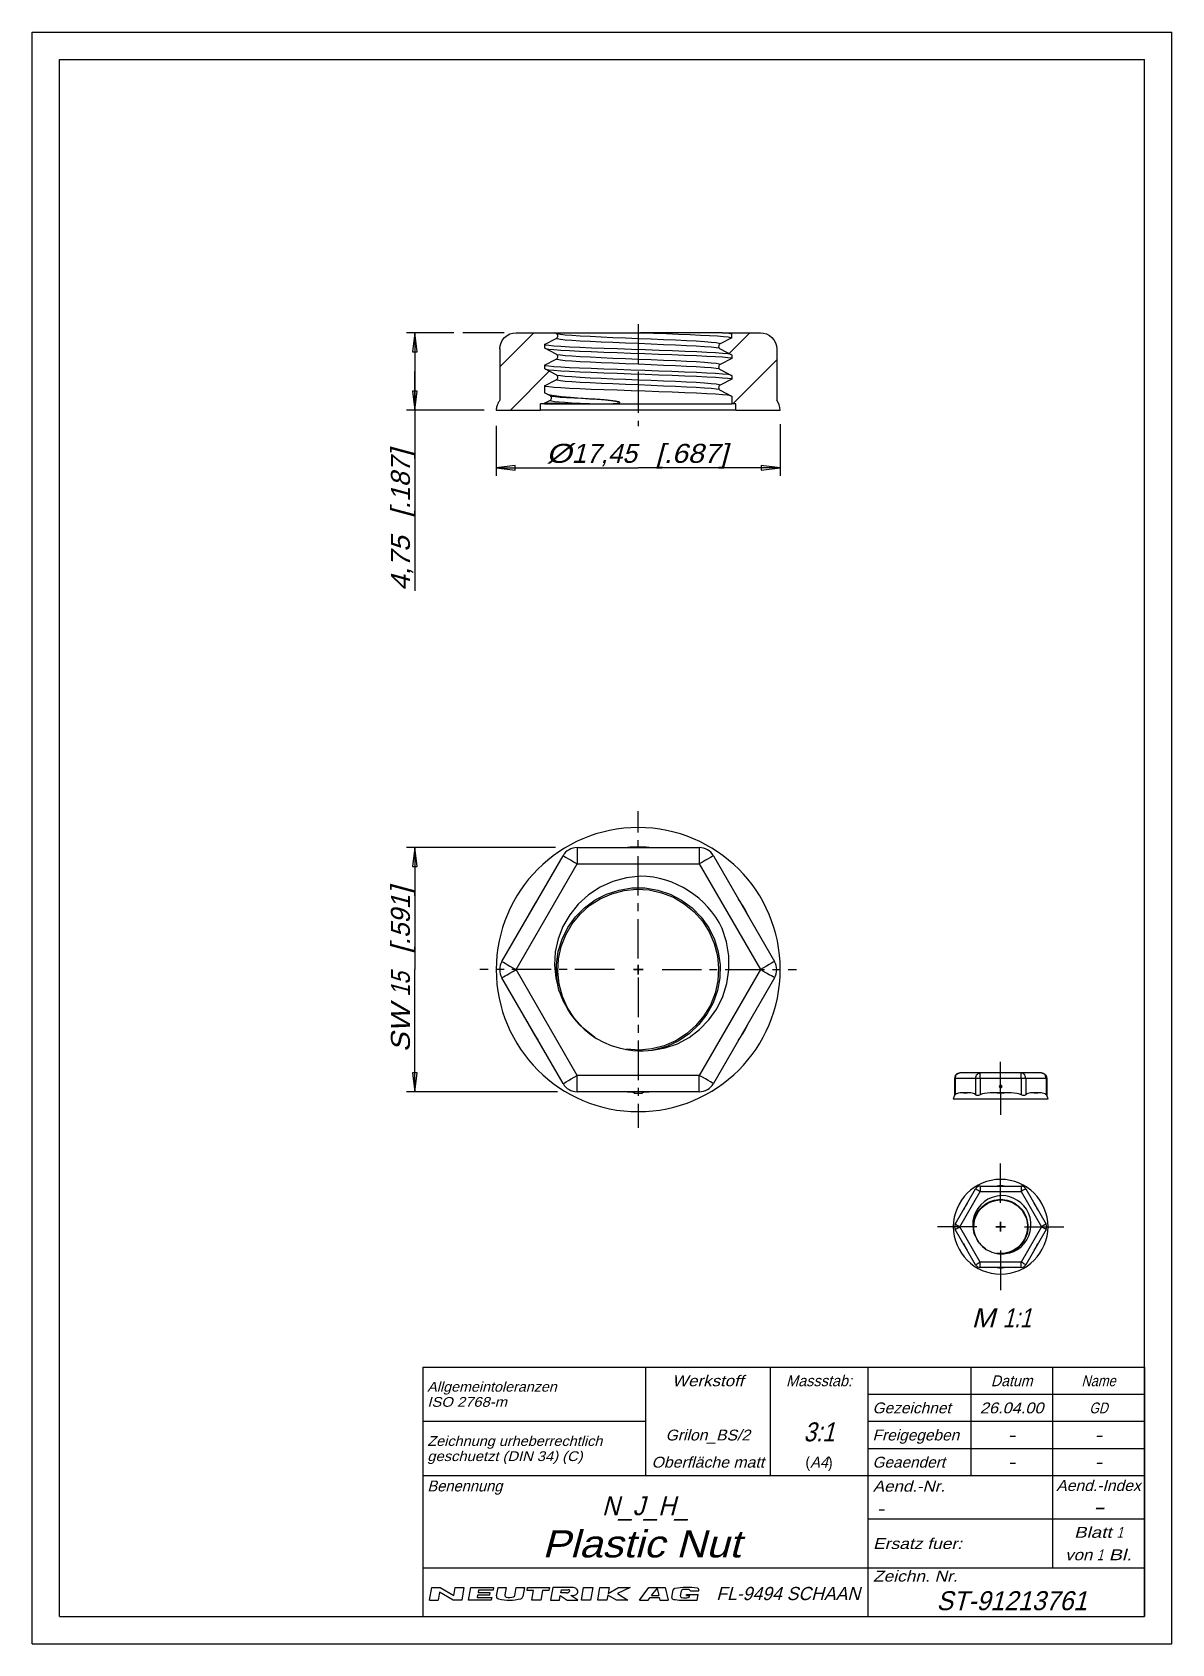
# Model space of a CAD drawing. Extents: x 0 to 210, y 0 to 297.
import ezdxf
from ezdxf.enums import TextEntityAlignment as Align

# ---------------------------------------------------------------- set-up
doc = ezdxf.new("R2010")
doc.units = 0
doc.header["$LTSCALE"] = 19.36
doc.linetypes.add('CENTER', pattern=[0.6, 0.375, -0.075, 0.075, -0.075])
doc.layers.get('0').update_dxf_attribs({"linetype": 'CONTINUOUS'})
doc.layers.add('DEFAULT_1', color=7, linetype='CENTER')
doc.styles.get("Standard").update_dxf_attribs({"font": 'txt', "width": 0.8})
doc.dimstyles.get("Standard").update_dxf_attribs({"dimtxt": 0.18, "dimasz": 0.18, "dimexe": 0.18, "dimexo": 0.0625, "dimgap": 0.09, "dimtad": 0, "dimtih": 1, "dimtoh": 1, "dimdec": 4, "dimzin": 0, "dimtxsty": 'STANDARD', "dimcen": 0.09, "dimazin": 3, "dimtfac": 1, "dimtdec": 4, "dimtofl": 0, "dimtmove": 0, "dimatfit": 3, "dimtolj": 1, "dimtzin": 0})

# ---------------------------------------------------------------- blocks, each defined once
blk = doc.blocks.new('NEUTRIK_LOGO_BL0')
at = {"color": 2, "linetype": 'CONTINUOUS'}
for p, q in [((73.2, 8.03), (73.61, 10.38)), ((73.61, 10.38), (75.2, 10.38)), ((75.05, 9.54), (74.79, 8.03)), ((77.55, 8.03), (75.05, 9.54)), ((75.2, 10.38), (77.7, 8.87)), ((77.7, 8.87), (77.97, 10.38)), ((77.97, 10.38), (79.56, 10.38)), ((79.56, 10.38), (79.15, 8.03)), ((80.4, 8.03), (80.82, 10.38)), ((80.82, 10.38), (85.01, 10.38)), ((82.08, 8.96), (82, 8.54)), ((84.26, 8.96), (82.08, 8.96)), ((82.24, 9.88), (82.17, 9.46)), ((82.17, 9.46), (84.34, 9.46)), ((84.92, 9.88), (82.24, 9.88)), ((84.34, 9.46), (84.26, 8.96)), ((85.01, 10.38), (84.92, 9.88)), ((85.58, 8.85), (85.85, 10.38)), ((85.85, 10.38), (87.36, 10.38)), ((87.36, 10.38), (87.11, 8.99)), ((88.94, 8.91), (89.2, 10.38)), ((89.2, 10.38), (90.71, 10.38)), ((90.71, 10.38), (90.41, 8.7)), ((91.19, 9.79), (91.3, 10.38)), ((92.37, 9.79), (91.19, 9.79)), ((91.3, 10.38), (95.32, 10.38)), ((92.06, 8.03), (92.37, 9.79)), ((94.04, 9.79), (93.73, 8.03)), ((95.22, 9.79), (94.04, 9.79)), ((95.32, 10.38), (95.22, 9.79)), ((95.91, 10.38), (95.49, 8.03)), ((99.01, 10.38), (95.91, 10.38)), ((97.41, 9.37), (97.51, 9.96)), ((98.47, 9.37), (97.41, 9.37)), ((97.51, 9.96), (98.77, 9.96)), ((101.2, 8.03), (101.61, 10.38)), ((101.61, 10.38), (103.29, 10.38)), ((103.29, 10.38), (102.87, 8.03)), ((104.21, 8.03), (104.63, 10.38)), ((104.63, 10.38), (106.3, 10.38)), ((106.05, 8.96), (105.89, 8.03)), ((107.65, 8.03), (106.05, 8.96)), ((106.3, 10.38), (106.11, 9.29)), ((106.11, 9.29), (108.05, 10.38)), ((110.16, 10.38), (107.86, 9.29)), ((107.86, 9.29), (109.75, 8.03)), ((108.05, 10.38), (110.16, 10.38)), ((111.89, 8.03), (113.65, 10.38)), ((113.65, 10.38), (116.61, 10.38)), ((114.15, 8.87), (115.14, 10.18)), ((115.14, 10.18), (115.47, 8.87)), ((116.61, 10.38), (117.2, 8.03)), ((117.89, 8.53), (118.14, 9.94)), ((119.46, 8.85), (119.62, 9.74)), ((120.56, 8.88), (120.59, 9.1)), ((120.59, 9.1), (122.72, 9.1)), ((121.29, 9.74), (122.83, 9.74)), ((122.53, 8.03), (122.72, 9.1)), ((122.83, 9.74), (122.85, 9.89)), ((73.2, 8.03), (74.79, 8.03)), ((79.15, 8.03), (77.55, 8.03)), ((84.6, 8.03), (80.4, 8.03)), ((82, 8.54), (84.69, 8.54)), ((84.69, 8.54), (84.6, 8.03)), ((93.73, 8.03), (92.06, 8.03)), ((95.49, 8.03), (97.17, 8.03)), ((97.17, 8.03), (97.32, 8.87)), ((97.32, 8.87), (98.6, 8.03)), ((98.6, 8.03), (100.53, 8.03)), ((100.53, 8.03), (99.25, 8.87)), ((102.87, 8.03), (101.2, 8.03)), ((105.89, 8.03), (104.21, 8.03)), ((109.75, 8.03), (107.65, 8.03)), ((111.89, 8.03), (113.53, 8.03)), ((113.53, 8.03), (113.88, 8.5)), ((113.88, 8.5), (115.56, 8.5)), ((114.15, 8.87), (115.47, 8.87)), ((115.56, 8.5), (115.68, 8.03)), ((115.68, 8.03), (117.2, 8.03)), ((120.56, 8.88), (121.16, 8.88)), ((121.01, 8.03), (121.02, 8.06)), ((121.01, 8.03), (122.53, 8.03)), ((121.14, 8.77), (121.16, 8.88))]:
    blk.add_line(p, q, dxfattribs=at)
for centre, radius, start, end in [((87.44, 8.93), 0.335, 170, 257.3877), ((98.47, 10.15), 0.778, 270.1988, 285.1919), ((98.47, 10.15), 0.777, 285, 298.8638), ((98.72, 9.44), 0.523, 74.2118, 85.3455), ((98.59, 9.93), 0.523, 298.8638, 315.7883), ((98.77, 9.61), 0.342, 49.806, 74.2116), ((98.72, 9.8), 0.342, 315.7884, 340.194), ((98.88, 9.75), 0.171, 340.194, 49.8059), ((99.18, -1.8), 12.18, 88.0677, 90.7734), ((99.55, 10.19), 1.32, 270.814, 287.332), ((99.55, 9.06), 1.32, 72.668, 88.2637), ((99.63, 9.34), 1.03, 53.0047, 72.668), ((99.63, 9.91), 1.03, 287.332, 306.9953), ((99.77, 9.51), 0.804, 28.8009, 53.0047), ((99.77, 9.74), 0.804, 306.9953, 331.1991), ((99.97, 9.63), 0.572, 331.1991, 28.8008), ((118.44, 9.89), 0.303, 99.8028, 169.9998), ((120.66, -2.98), 13.36, 81.6599, 99.8028), ((119.92, 9.68), 0.303, 99.7819, 170), ((120.46, 6.56), 3.47, 80.2083, 99.7818), ((121, 9.68), 0.303, 11.4934, 80.2083), ((122.56, 9.94), 0.303, 350, 81.6599), ((86.07, 8.76), 0.503, 170, 256.2209), ((87.95, 16.42), 8.38, 256.2209, 284.4613), ((87.95, 11.22), 2.68, 257.3877, 286.2627), ((88.61, 8.97), 0.335, 286.2628, 350), ((89.92, 8.79), 0.503, 284.4613, 350), ((97.85, 126.73), 117.86, 270.6818, 270.836), ((118.19, 8.48), 0.303, 170, 261.4614), ((120.13, 21.39), 13.36, 261.4615, 273.8118), ((119.76, 8.8), 0.303, 170.0001, 261.5305), ((120.23, 11.94), 3.47, 261.5305, 281.1931), ((120.84, 8.83), 0.303, 281.1931, 350)]:
    blk.add_arc(centre, radius, start, end, dxfattribs=at)
blk = doc.blocks.new('*D0')
at = {"color": 2, "linetype": 'CONTINUOUS'}
for p, q in [((77.72, 241.62), (69, 241.62)), ((70.5, 241.62), (70.5, 234.5)), ((86.98, 241.62), (79.37, 241.62)), ((70.5, 227.37), (70.5, 234.5)), ((70.5, 234.5), (70.5, 194.08)), ((83.3, 227.37), (69, 227.37))]:
    blk.add_line(p, q, dxfattribs=at)
for points in [[(70.94, 238.12), (70.5, 241.62), (70.06, 238.12), (70.94, 238.12)], [(70.06, 230.87), (70.5, 227.37), (70.94, 230.87), (70.06, 230.87)]]:
    blk.add_lwpolyline(points, dxfattribs=at)
at = {"color": 2, "linetype": 'CONTINUOUS', "oblique": 15}
for s, p, p2 in [(']', (69.6, 218.58), (69.6, 220.08)), ('.187', (69.6, 209.08), (69.6, 218.58)), ('[', (69.6, 207.58), (69.6, 209.08)), ('4,75', (69.6, 194.08), (69.6, 204.08))]:
    blk.add_text(s, height=3.5, rotation=90, dxfattribs=at).set_placement(p, p2, align=Align.FIT)
blk = doc.blocks.new('*D1')
at = {"color": 2, "linetype": 'CONTINUOUS'}
for p, q in [((96.43, 146.74), (69, 146.74)), ((70.5, 146.74), (70.5, 124.24)), ((70.5, 101.74), (70.5, 124.24)), ((96.77, 101.74), (69, 101.74))]:
    blk.add_line(p, q, dxfattribs=at)
for points in [[(70.94, 143.24), (70.5, 146.74), (70.06, 143.24), (70.94, 143.24)], [(70.06, 105.24), (70.5, 101.74), (70.94, 105.24), (70.06, 105.24)]]:
    blk.add_lwpolyline(points, dxfattribs=at)
at = {"color": 2, "linetype": 'CONTINUOUS', "oblique": 15}
for s, p, p2 in [(']', (69.6, 137.99), (69.6, 139.49)), ('.591', (69.6, 128.74), (69.6, 137.99)), ('[', (69.6, 127.24), (69.6, 128.74)), ('15', (69.6, 119.24), (69.6, 123.74)), ('SW ', (69.6, 108.99), (69.6, 119.24))]:
    blk.add_text(s, height=3.5, rotation=90, dxfattribs=at).set_placement(p, p2, align=Align.FIT)
blk = doc.blocks.new('*D2')
at = {"color": 2, "linetype": 'CONTINUOUS'}
for p, q in [((85.5, 224.49), (85.5, 215.24)), ((137.85, 224.78), (137.85, 215.24)), ((85.5, 216.74), (111.68, 216.74)), ((137.85, 216.74), (111.68, 216.74))]:
    blk.add_line(p, q, dxfattribs=at)
for points in [[(89, 217.18), (85.5, 216.74), (89, 216.3), (89, 217.18)], [(134.35, 216.3), (137.85, 216.74), (134.35, 217.18), (134.35, 216.3)]]:
    blk.add_lwpolyline(points, dxfattribs=at)
at = {"color": 2, "linetype": 'CONTINUOUS', "oblique": 15}
for s, p, p2 in [('%%c', (94.73, 217.64), (99.4, 217.64)), ('17,45', (99.4, 217.64), (111.4, 217.64)), ('[', (114.9, 217.64), (116.4, 217.64)), ('.687', (116.4, 217.64), (126.65, 217.64)), (']', (126.65, 217.64), (128.15, 217.64))]:
    blk.add_text(s, height=3.5, dxfattribs=at).set_placement(p, p2, align=Align.FIT)

msp = doc.modelspace()

# ---------------------------------------------------------------- linework, layer by layer
at = {"color": 7, "linetype": 'CONTINUOUS'}
for p, q in [((0, 0), (0, 297)), ((0, 297), (210, 297)), ((210, 0), (210, 297)), ((5, 292), (205, 292)), ((5, 5), (5, 292)), ((205, 5), (205, 292)), ((89.16057, 241.6217), (96.28473, 241.6217)), ((96.28473, 241.6217), (100.4189, 241.6217)), ((96.58272, 241.46658), (96.28473, 241.6217)), ((100.4189, 241.6217), (112.08841, 241.6217)), ((122.93556, 241.6217), (112.08841, 241.6217)), ((127.15909, 241.6217), (122.93556, 241.6217)), ((128.92723, 240.68365), (126.77173, 239.56157)), ((127.15909, 241.6217), (128.37525, 241.6217)), ((128.47937, 241.48322), (128.37947, 241.4957)), ((128.39521, 241.6217), (134.19389, 241.6217)), ((128.39521, 241.6217), (128.92723, 241.34475)), ((128.78064, 241.42105), (128.47937, 241.48322)), ((128.92723, 240.68365), (128.92723, 241.34475)), ((86.16057, 238.6217), (86.16057, 229.16458)), ((94.42723, 239.43975), (96.58272, 240.56182)), ((94.42723, 239.43975), (94.42723, 238.77865)), ((94.47481, 238.75388), (94.42723, 238.77865)), ((96.58272, 237.65657), (94.47481, 238.75388)), ((126.77173, 238.65682), (128.87964, 237.55952)), ((137.19389, 238.6217), (137.19389, 229.16458)), ((94.42723, 235.62974), (96.58272, 236.75182)), ((94.42723, 235.62974), (94.42723, 234.96865)), ((94.47481, 234.94388), (94.42723, 234.96865)), ((96.58272, 233.84657), (94.47481, 234.94388)), ((128.92723, 236.87365), (126.77173, 235.75157)), ((126.77173, 234.84682), (128.87964, 233.74951)), ((128.87964, 237.55952), (128.92723, 237.53475)), ((128.92723, 237.53475), (128.92723, 236.87365)), ((94.42723, 231.81974), (96.58272, 232.94182)), ((94.42723, 231.81974), (94.42723, 230.54373)), ((128.92723, 233.06365), (126.77173, 231.94157)), ((128.87964, 233.74951), (128.92723, 233.72474)), ((128.92723, 233.72474), (128.92723, 233.06365)), ((95.40147, 230.03657), (94.42723, 230.54373)), ((94.42723, 228.62466), (95.40147, 229.13182)), ((94.87414, 230.31108), (95.23059, 230.21287)), ((95.23059, 230.21287), (95.42554, 230.18019)), ((95.40147, 229.13182), (95.44325, 229.15664)), ((95.44325, 229.15664), (95.49332, 229.19427)), ((126.77173, 231.03682), (128.87964, 229.93951)), ((128.87964, 229.93951), (128.92723, 229.91474)), ((128.92723, 229.91474), (128.92723, 228.5117)), ((85.50223, 227.3717), (93.67723, 227.3717)), ((93.67723, 227.3717), (93.67723, 228.5117)), ((94.42723, 228.5117), (93.67723, 228.5117)), ((129.67723, 227.3717), (93.67723, 227.3717)), ((94.42723, 228.5117), (94.42723, 228.62466)), ((94.42723, 228.5117), (100.29365, 228.5117)), ((100.29365, 228.5117), (102.71134, 228.5117)), ((102.71134, 228.5117), (106.264, 228.5117)), ((106.264, 228.5117), (128.92723, 228.5117)), ((129.67723, 228.5117), (128.92723, 228.5117)), ((129.67723, 227.3717), (129.67723, 228.5117)), ((129.67723, 227.3717), (137.85223, 227.3717)), ((100.4189, 146.74282), (122.93556, 146.74282)), ((100.4189, 146.74282), (122.93556, 146.74282)), ((86.56249, 125.74282), (97.82082, 145.24282)), ((86.56249, 125.74282), (97.82082, 145.24282)), ((125.53363, 145.24282), (136.79196, 125.74282)), ((125.53363, 145.24282), (136.79196, 125.74282)), ((97.82082, 103.24282), (86.56249, 122.74282)), ((97.82082, 103.24282), (86.56249, 122.74282)), ((136.79196, 122.74282), (125.53363, 103.24282)), ((136.79196, 122.74282), (125.53363, 103.24282)), ((169.96098, 104.20075), (169.96098, 101.04837)), ((174.71376, 105.20075), (170.96098, 105.20075)), ((182.21931, 105.20075), (174.71376, 105.20075)), ((185.97209, 105.20075), (182.21931, 105.20075)), ((185.97209, 105.20075), (182.21931, 105.20075)), ((186.97209, 104.20075), (186.97209, 101.04837)), ((122.93556, 101.74282), (100.4189, 101.74282)), ((122.93556, 101.74282), (100.4189, 101.74282)), ((110.92723, 101.74282), (110.92723, 101.44282)), ((110.92723, 101.74282), (110.92723, 101.44282)), ((112.42723, 101.44282), (110.92723, 101.44282)), ((112.42723, 101.74282), (112.42723, 101.44282)), ((112.42723, 101.74282), (112.42723, 101.44282)), ((171.64026, 101.55075), (172.30243, 101.55075)), ((172.30243, 101.55075), (171.64026, 101.55075)), ((177.80437, 101.55075), (179.1287, 101.55075)), ((179.1287, 101.55075), (177.80437, 101.55075)), ((184.63064, 101.55075), (185.29281, 101.55075)), ((185.29281, 101.55075), (184.63064, 101.55075)), ((169.74154, 100.45075), (172.46654, 100.45075)), ((172.46654, 100.45075), (172.51126, 100.45075)), ((172.51126, 100.45075), (184.42181, 100.45075)), ((184.42181, 100.45075), (184.46654, 100.45075)), ((184.46654, 100.45075), (187.19154, 100.45075)), ((170.09496, 77.35254), (173.84773, 83.85254)), ((170.09496, 77.35254), (173.84773, 83.85254)), ((174.71376, 84.35254), (182.21931, 84.35254)), ((174.71376, 84.35254), (182.21931, 84.35254)), ((183.08534, 83.85254), (186.83811, 77.35254)), ((183.08534, 83.85254), (186.83811, 77.35254)), ((173.84773, 69.85254), (170.09496, 76.35254)), ((173.84773, 69.85254), (170.09496, 76.35254)), ((186.83811, 76.35254), (183.08534, 69.85254)), ((186.83811, 76.35254), (183.08534, 69.85254)), ((182.21931, 69.35254), (174.71376, 69.35254)), ((182.21931, 69.35254), (174.71376, 69.35254)), ((178.21654, 69.35254), (178.21654, 69.25254)), ((178.21654, 69.35254), (178.21654, 69.25254)), ((178.71654, 69.25254), (178.21654, 69.25254)), ((178.71654, 69.35254), (178.71654, 69.25254)), ((178.71654, 69.35254), (178.71654, 69.25254)), ((72, 51), (205, 51)), ((72, 51), (72, 5)), ((113, 51), (113, 31)), ((136, 51), (136, 31)), ((154, 51), (154, 5)), ((173, 51), (173, 31)), ((188, 51), (188, 14)), ((205, 51), (205, 5)), ((154, 46), (205, 46)), ((72, 41), (113, 41)), ((154, 41), (205, 41)), ((154, 36), (205, 36)), ((72, 31), (205, 31)), ((154, 23), (205, 23)), ((72, 14), (205, 14)), ((5, 5), (205, 5)), ((72, 5), (205, 5)), ((0, 0), (210, 0))]:
    msp.add_line(p, q, dxfattribs=at)
at = {"color": 2, "linetype": 'CONTINUOUS'}
for p, q in [((92.43003, 241.6217), (86.16057, 235.35223)), ((132.25428, 241.6217), (128.42748, 237.7949)), ((137.19389, 236.60524), (129.10035, 228.5117)), ((95.286, 234.5216), (88.13609, 227.3717)), ((111.67723, 123.36282), (111.67723, 125.12282)), ((111.67723, 125.12282), (111.67723, 123.36282)), ((110.79723, 124.24282), (112.55723, 124.24282)), ((112.55723, 124.24282), (110.79723, 124.24282)), ((178.46654, 75.97254), (178.46654, 77.73254)), ((178.46654, 77.73254), (178.46654, 75.97254)), ((177.58654, 76.85254), (179.34654, 76.85254)), ((179.34654, 76.85254), (177.58654, 76.85254))]:
    msp.add_line(p, q, dxfattribs=at)
at = {"color": 9, "linetype": 'CONTINUOUS'}
for p, q in [((89.16057, 124.24282), (100.4189, 143.74282)), ((100.4189, 143.74282), (122.93556, 143.74282)), ((122.93556, 143.74282), (134.19389, 124.24282)), ((100.4189, 104.74282), (89.16057, 124.24282)), ((134.19389, 124.24282), (122.93556, 104.74282)), ((122.93556, 104.74282), (100.4189, 104.74282)), ((169.96098, 104.20075), (169.96098, 104.20075)), ((170.09496, 104.20075), (170.09496, 101.19039)), ((173.84773, 104.20075), (170.09496, 104.20075)), ((173.84773, 104.20075), (173.84773, 101.19039)), ((174.71376, 104.20075), (174.71376, 101.19039)), ((182.21931, 104.20075), (174.71376, 104.20075)), ((182.21931, 104.20075), (182.21931, 101.19039)), ((183.08534, 104.20075), (183.08534, 101.19039)), ((186.83811, 104.20075), (183.08534, 104.20075)), ((186.83811, 104.20075), (186.83811, 101.19039)), ((170.96098, 76.85254), (174.71376, 83.35254)), ((174.71376, 83.35254), (182.21931, 83.35254)), ((182.21931, 83.35254), (185.97209, 76.85254)), ((174.71376, 70.35254), (170.96098, 76.85254)), ((185.97209, 76.85254), (182.21931, 70.35254)), ((182.21931, 70.35254), (174.71376, 70.35254))]:
    msp.add_line(p, q, dxfattribs=at)
at = {"color": 7, "linetype": 'CONTINUOUS'}
for points in [[(86.16057, 238.6217), (86.21782, 239.20503), (86.38866, 239.7691), (86.66639, 240.28876), (87.0402, 240.74397), (87.49591, 241.11747), (88.01612, 241.39483), (88.57965, 241.56492), (89.16057, 241.6217)], [(96.75055, 241.32296), (96.67482, 241.40391), (96.58272, 241.46658)], [(96.58272, 240.56182), (96.67457, 240.62427), (96.75015, 240.7049), (96.80749, 240.7994), (96.84421, 240.90387), (96.8572, 241.0187)], [(96.8572, 241.0187), (96.84442, 241.12364), (96.80788, 241.22819), (96.75055, 241.32296)], [(112.08841, 241.6217), (114.50149, 241.53642), (116.85883, 241.45115), (119.11389, 241.36588), (121.22216, 241.2806), (123.14198, 241.19532), (124.83543, 241.11004), (126.26907, 241.02477), (127.41459, 240.93949), (128.24937, 240.85421), (128.75692, 240.76893), (128.92723, 240.68365)], [(128.37947, 241.4957), (127.925, 241.55246), (127.15909, 241.6217)], [(134.19389, 241.6217), (134.77481, 241.56492), (135.33833, 241.39483), (135.85855, 241.11747), (136.31425, 240.74397), (136.68806, 240.28876), (136.9658, 239.7691), (137.13663, 239.20503), (137.19389, 238.6217)], [(128.7833, 237.60967), (128.73512, 237.62533), (128.16267, 237.71596), (127.2239, 237.80649), (125.93699, 237.89716), (124.33784, 237.98752), (122.45648, 238.07795), (120.31908, 238.16906), (117.98791, 238.26014), (115.53133, 238.35061), (112.98176, 238.44134), (110.4114, 238.53178), (107.86097, 238.62252), (105.40483, 238.71291), (103.08395, 238.80346), (100.93255, 238.89499), (99.0237, 238.98661), (97.41754, 239.07733), (96.13055, 239.16801), (95.19178, 239.25853), (94.61933, 239.34916), (94.42723, 239.43975)], [(94.57158, 238.70351), (94.61798, 238.68839), (95.18644, 238.59808), (96.11871, 238.50787), (97.39702, 238.41752), (98.98419, 238.32756), (100.86835, 238.23678), (103.01055, 238.14534), (105.3398, 238.05427), (107.78707, 237.96409), (110.32674, 237.87367), (112.88801, 237.78355), (115.4307, 237.69314), (117.88312, 237.60299), (120.22461, 237.5118), (122.39092, 237.4198), (124.3067, 237.32803), (125.91416, 237.23749), (127.20906, 237.14659), (128.16127, 237.05503), (128.73694, 236.9638), (128.92723, 236.87365)], [(96.75055, 237.51296), (96.67482, 237.59391), (96.58272, 237.65657)], [(126.77173, 239.56157), (126.67988, 239.49913), (126.60429, 239.41848), (126.54693, 239.32395), (126.51023, 239.2195), (126.49723, 239.1092)], [(126.49723, 239.1092), (126.51004, 238.99974), (126.54659, 238.89517), (126.60391, 238.80042)], [(126.60391, 238.80042), (126.67964, 238.71948), (126.77173, 238.65682)], [(128.78273, 233.79996), (128.73694, 233.81489), (128.16127, 233.90612), (127.20906, 233.99769), (125.91416, 234.08858), (124.3067, 234.17912), (122.39092, 234.27089), (120.22461, 234.36289), (117.88312, 234.45409), (115.4307, 234.54424), (112.88801, 234.63465), (110.32674, 234.72476), (107.78707, 234.81518), (105.3398, 234.90536), (103.01055, 234.99644), (100.86835, 235.08788), (98.98419, 235.17865), (97.39702, 235.26861), (96.11871, 235.35897), (95.18644, 235.44917), (94.61798, 235.53948), (94.42723, 235.62974)], [(94.57112, 234.89374), (94.61942, 234.87805), (95.19202, 234.78741), (96.13151, 234.69683), (97.41936, 234.60612), (99.02194, 234.5156), (100.91077, 234.42487), (103.0342, 234.33438), (105.35674, 234.24363), (107.81123, 234.15321), (110.3519, 234.06278), (112.93422, 233.97192), (115.49552, 233.88081), (117.95535, 233.79027), (120.28078, 233.69952), (122.40813, 233.60903), (124.30149, 233.5183), (125.90938, 233.42778), (127.19873, 233.33743), (128.15133, 233.24621), (128.73353, 233.15461), (128.92723, 233.06365)], [(96.58272, 236.75182), (96.67457, 236.81427), (96.75015, 236.8949), (96.80749, 236.98939), (96.84421, 237.09387), (96.85723, 237.2042)], [(96.85723, 237.2042), (96.84442, 237.31364), (96.80788, 237.41819), (96.75055, 237.51296)], [(126.77173, 235.75157), (126.67988, 235.68912), (126.60429, 235.60848), (126.54693, 235.51395), (126.51023, 235.4095), (126.49723, 235.2992)], [(126.49723, 235.2992), (126.51004, 235.18974), (126.54659, 235.08516), (126.60391, 234.99042)], [(126.60391, 234.99042), (126.67964, 234.90948), (126.77173, 234.84682)], [(128.78379, 229.98941), (128.73353, 230.0057), (128.15133, 230.0973), (127.19873, 230.18852), (125.90938, 230.27887), (124.30149, 230.36939), (122.40813, 230.46012), (120.28078, 230.55061), (117.95535, 230.64136), (115.49552, 230.7319), (112.93422, 230.82302), (110.3519, 230.91388), (107.81123, 231.00431), (105.35674, 231.09472), (103.0342, 231.18547), (100.91077, 231.27596), (99.02194, 231.36669), (97.41936, 231.45721), (96.13151, 231.54792), (95.19202, 231.6385), (94.61942, 231.72914), (94.42723, 231.81974)], [(96.75055, 233.70296), (96.67482, 233.78391), (96.58272, 233.84657)], [(96.58272, 232.94182), (96.67457, 233.00426), (96.75015, 233.0849), (96.80749, 233.17939), (96.84421, 233.28386), (96.85723, 233.3942)], [(96.85723, 233.3942), (96.84442, 233.50364), (96.80788, 233.60819), (96.75055, 233.70296)], [(126.77173, 231.94157), (126.67988, 231.87912), (126.60429, 231.79848), (126.54693, 231.70395), (126.51023, 231.5995), (126.49725, 231.48461)], [(95.49332, 229.19427), (95.5689, 229.2749), (95.62624, 229.36939), (95.66296, 229.47387), (95.67598, 229.58378), (95.66317, 229.69364), (95.62663, 229.79819), (95.5693, 229.89296), (95.49357, 229.97391), (95.40147, 230.03657)], [(95.42554, 230.18019), (96.21997, 230.04704), (97.55419, 229.88327), (99.21904, 229.71893), (101.19322, 229.55289), (103.41175, 229.38708)], [(106.264, 228.5117), (106.42863, 228.51777), (106.58183, 228.52408), (106.72413, 228.53058), (106.85608, 228.53722), (106.97824, 228.54395), (107.09122, 228.55074), (107.19559, 228.55756), (107.29192, 228.56438), (107.38069, 228.57117), (107.46244, 228.57791), (107.53771, 228.5846), (107.60704, 228.59122), (107.671, 228.59777), (107.73015, 228.60428), (107.78504, 228.61076), (107.83626, 228.61725), (107.88436, 228.62381), (107.9299, 228.63049), (107.97327, 228.63738), (108.01437, 228.64448), (108.05315, 228.6518), (108.08959, 228.65937), (108.12374, 228.66725), (108.15563, 228.67553), (108.18533, 228.68434), (108.21281, 228.69389), (108.23802, 228.70458), (108.26048, 228.71713), (108.27811, 228.73249), (108.28576, 228.752), (108.27836, 228.77113), (108.2626, 228.78648), (108.24394, 228.79888), (108.22305, 228.80995), (108.20002, 228.82031), (108.17462, 228.83036), (108.14658, 228.84031), (108.1157, 228.85028), (108.082, 228.86029), (108.0457, 228.87029), (108.00694, 228.88027), (107.96488, 228.89044), (107.91903, 228.9009), (107.86897, 228.9117), (107.81429, 228.92289), (107.75457, 228.9345), (107.68981, 228.9465), (107.62062, 228.95872), (107.54772, 228.97104), (107.47179, 228.98335), (107.3927, 228.99568), (107.30954, 229.00816), (107.2213, 229.02094), (107.12699, 229.03412), (107.02564, 229.0478), (106.91628, 229.06206), (106.79794, 229.07696), (106.66969, 229.09257), (106.53062, 229.10892), (106.37982, 229.12605), (106.21642, 229.14397), (106.03964, 229.16269), (105.84879, 229.18219), (105.64325, 229.20246), (105.42247, 229.22346), (105.18595, 229.24515), (104.93319, 229.2675), (104.66361, 229.29046), (104.37683, 229.31398), (104.07263, 229.33798), (103.75092, 229.36238), (103.41175, 229.38708)], [(126.49725, 231.48461), (126.51004, 231.37974), (126.54659, 231.27516), (126.60391, 231.18042)], [(126.60391, 231.18042), (126.67964, 231.09948), (126.77173, 231.03682)], [(100.29365, 228.5117), (98.57766, 228.53052), (97.12404, 228.54935), (95.96209, 228.56818), (95.11516, 228.58701), (94.6001, 228.60583), (94.42723, 228.62466)], [(112.08841, 141.48792), (109.49159, 141.17504), (106.98525, 140.47263), (104.65596, 139.41422), (102.5266, 138.02015), (100.63465, 136.31269), (99.04719, 134.3541), (97.80357, 132.21263), (96.90959, 129.91557), (96.3842, 127.50656), (96.2443, 125.07988), (96.47993, 122.70433), (97.07394, 120.42337)], [(103.69294, 111.75749), (103.28616, 112.02716), (101.47442, 113.49409), (99.91513, 115.22697), (98.64686, 117.18293), (97.701, 119.31357), (97.10095, 121.56617), (96.86155, 123.885), (96.98873, 126.21268), (97.47934, 128.49163), (98.32124, 130.66544), (99.49361, 132.68034), (100.96743, 134.48648), (102.70623, 136.03916), (104.66701, 137.29997), (106.80123, 138.23772), (109.0561, 138.82919), (111.37583, 139.05976), (113.70301, 138.92371), (115.98006, 138.42443), (118.15066, 137.57425), (120.16108, 136.39422)], [(120.16108, 136.39422), (121.96159, 134.91354), (123.50764, 133.16883), (124.76098, 131.20327), (125.69059, 129.06549), (126.27347, 126.80838), (126.4952, 124.4878), (126.3503, 122.16115), (125.84235, 119.88601), (124.98391, 117.71867), (123.79624, 115.71276), (122.3087, 113.9179), (120.55812, 112.3785), (118.5878, 111.13266), (116.4465, 110.2112), (114.18719, 109.63692), (111.86578, 109.42402), (109.5397, 109.57778)], [(114.33611, 109.38434), (116.66733, 109.80498), (118.92283, 110.58973), (121.05011, 111.72629), (122.99081, 113.18976), (124.70407, 114.95864), (126.1484, 117.0099), (127.26455, 119.27834), (128.016, 121.68803), (128.39283, 124.20915), (128.37716, 126.80464), (127.96021, 129.37927), (127.15909, 131.85035)], [(97.07394, 120.42337), (97.29244, 119.81548), (97.5539, 119.15432), (97.86964, 118.44097), (98.25243, 117.67577), (98.71702, 116.85992), (99.27821, 115.99979), (99.95183, 115.10479), (100.75626, 114.18604), (101.69909, 113.27003), (102.77895, 112.38875), (103.69287, 111.75737)], [(103.69287, 111.75737), (103.98679, 111.57412), (105.30597, 110.85546), (106.71687, 110.25591), (108.15343, 109.80367), (109.48614, 109.51372), (110.67395, 109.35332), (111.72799, 109.28439), (112.67208, 109.27855), (113.53288, 109.31645), (114.33611, 109.38434)], [(170.96098, 105.20075), (170.78195, 105.18459), (170.57065, 105.12142), (170.3965, 105.02619), (170.24052, 104.89424), (170.10695, 104.72096), (170.00355, 104.48942), (169.96281, 104.26125), (169.96098, 104.20075)], [(185.97209, 105.20075), (186.15113, 105.18459), (186.36242, 105.12142), (186.53657, 105.02619), (186.69255, 104.89424), (186.82612, 104.72096), (186.92952, 104.48942), (186.97026, 104.26125), (186.97209, 104.20075)], [(170.09496, 101.19039), (170.03465, 101.13167), (169.99236, 101.08564), (169.96838, 101.05743), (169.96098, 101.04837)], [(171.64026, 101.55075), (171.30575, 101.54751), (170.99864, 101.53059), (170.72758, 101.49144), (170.49, 101.42499), (170.28099, 101.32717), (170.09496, 101.19039)], [(173.84773, 101.19039), (173.66132, 101.32739), (173.45203, 101.42523), (173.2144, 101.49159), (172.9436, 101.53063), (172.63686, 101.54751), (172.30243, 101.55075)], [(174.71376, 101.19039), (174.54557, 101.11965), (174.39874, 101.07311), (174.27032, 101.05091), (174.15482, 101.05135), (174.04623, 101.07411), (173.94274, 101.12047), (173.84773, 101.19039)], [(177.80437, 101.55075), (177.13602, 101.54752), (176.52241, 101.53065), (175.98044, 101.49159), (175.50491, 101.42518), (175.08631, 101.32731), (174.71376, 101.19039)], [(182.21931, 101.19039), (181.84643, 101.32741), (181.42756, 101.42529), (180.95193, 101.49166), (180.41005, 101.53068), (179.79671, 101.54752), (179.1287, 101.55075)], [(183.08534, 101.19039), (182.9725, 101.11053), (182.84965, 101.06359), (182.72041, 101.04837), (182.57847, 101.06318), (182.41355, 101.11012), (182.21931, 101.19039)], [(184.63064, 101.55075), (184.2968, 101.54753), (183.99031, 101.53071), (183.71939, 101.49173), (183.48145, 101.42538), (183.27185, 101.32745), (183.08534, 101.19039)], [(186.83811, 101.19039), (186.65164, 101.32743), (186.44207, 101.42536), (186.20406, 101.49173), (185.93297, 101.53072), (185.62639, 101.54754), (185.29281, 101.55075)], [(186.97209, 101.04837), (186.96477, 101.05733), (186.94092, 101.08541), (186.89865, 101.13144), (186.83811, 101.19039)], [(178.6036, 82.6009), (177.73799, 82.49661), (176.90254, 82.26247), (176.12612, 81.90967), (175.41633, 81.44498), (174.78568, 80.87583), (174.25652, 80.22296), (173.84198, 79.50914), (173.54399, 78.74345), (173.36886, 77.94045), (173.32223, 77.13156), (173.40077, 76.33971), (173.59877, 75.57939)], [(175.80511, 72.69076), (175.66951, 72.78065), (175.0656, 73.26963), (174.54584, 73.84725), (174.12308, 74.49924), (173.80779, 75.20945), (173.60778, 75.96032), (173.52798, 76.73326), (173.57037, 77.50916), (173.73391, 78.26881), (174.01454, 78.99341), (174.40533, 79.66504), (174.8966, 80.26709), (175.47621, 80.78465), (176.1298, 81.20492), (176.8412, 81.5175), (177.59283, 81.71466), (178.36607, 81.79152), (179.1418, 81.74617), (179.90081, 81.57974), (180.62435, 81.29635), (181.29449, 80.903)], [(181.29449, 80.903), (181.89466, 80.40944), (182.41001, 79.82787), (182.82779, 79.17269), (183.13766, 78.46009), (183.33195, 77.70772), (183.40586, 76.9342), (183.35756, 76.15865), (183.18824, 75.40027), (182.9021, 74.67782), (182.50621, 74.00918), (182.01036, 73.4109), (181.42683, 72.89776), (180.77006, 72.48248), (180.05629, 72.17533), (179.30319, 71.9839), (178.52939, 71.91294), (177.75403, 71.96419)], [(179.35283, 71.89971), (180.1299, 72.03992), (180.88174, 72.30151), (181.59083, 72.68036), (182.23773, 73.16818), (182.80882, 73.75781), (183.29026, 74.44156), (183.66231, 75.19771), (183.91279, 76.00094), (184.0384, 76.84131), (184.03318, 77.70648), (183.8942, 78.56469), (183.62716, 79.38838)], [(173.59877, 75.57939), (173.67161, 75.37676), (173.75876, 75.15637), (173.86401, 74.91859), (173.9916, 74.66352), (174.14647, 74.39157), (174.33353, 74.10486), (174.55807, 73.80653), (174.82621, 73.50028), (175.14049, 73.19494), (175.50044, 72.90118), (175.80508, 72.69072)], [(175.80508, 72.69072), (175.90306, 72.62964), (176.34278, 72.39008), (176.81308, 72.19023), (177.29194, 72.03949), (177.73617, 71.94284), (178.13211, 71.88937), (178.48346, 71.86639), (178.79815, 71.86445), (179.08509, 71.87708), (179.35283, 71.89971)]]:
    msp.add_lwpolyline(points, dxfattribs=at)
at = {"color": 9, "linetype": 'CONTINUOUS'}
for points in [[(126.77173, 239.56157), (126.5859, 239.65682), (126.03296, 239.75207), (125.12653, 239.84732), (123.88894, 239.94257), (122.35066, 240.03782), (120.54956, 240.13307), (118.52999, 240.22832), (116.34169, 240.32357), (114.03853, 240.41882), (111.67723, 240.51407), (109.31593, 240.60932), (107.01277, 240.70458), (104.82447, 240.79983), (102.8049, 240.89508), (101.0038, 240.99033), (99.46551, 241.08558), (98.22792, 241.18083), (97.3215, 241.27608), (96.76856, 241.37133), (96.67529, 241.40342)], [(126.67917, 238.71998), (126.5859, 238.75207), (126.03296, 238.84732), (125.12653, 238.94257), (123.88894, 239.03782), (122.35066, 239.13307), (120.54956, 239.22832), (118.52999, 239.32357), (116.34169, 239.41882), (114.03853, 239.51407), (111.67723, 239.60932), (109.31593, 239.70457), (107.01277, 239.79982), (104.82447, 239.89507), (102.8049, 239.99032), (101.0038, 240.08557), (99.46551, 240.18082), (98.22792, 240.27607), (97.3215, 240.37132), (96.76856, 240.46657), (96.58272, 240.56182)], [(126.67917, 234.90998), (126.5859, 234.94207), (126.03296, 235.03732), (125.12653, 235.13257), (123.88894, 235.22782), (122.35066, 235.32307), (120.54956, 235.41832), (118.52999, 235.51357), (116.34169, 235.60882), (114.03853, 235.70407), (111.67723, 235.79932), (109.31592, 235.89457), (107.01277, 235.98982), (104.82446, 236.08507), (102.8049, 236.18032), (101.0038, 236.27557), (99.46551, 236.37082), (98.22792, 236.46607), (97.3215, 236.56132), (96.76856, 236.65657), (96.58272, 236.75182)], [(126.77173, 235.75157), (126.5859, 235.84682), (126.03296, 235.94207), (125.12653, 236.03732), (123.88894, 236.13257), (122.35066, 236.22782), (120.54956, 236.32307), (118.52999, 236.41832), (116.34169, 236.51357), (114.03853, 236.60882), (111.67723, 236.70407), (109.31592, 236.79932), (107.01277, 236.89457), (104.82446, 236.98982), (102.8049, 237.08507), (101.0038, 237.18032), (99.46551, 237.27557), (98.22792, 237.37082), (97.3215, 237.46607), (96.76856, 237.56132), (96.67529, 237.59342)], [(126.67917, 231.09998), (126.5859, 231.13207), (126.03296, 231.22732), (125.12653, 231.32257), (123.88894, 231.41782), (122.35065, 231.51307), (120.54955, 231.60832), (118.52999, 231.70357), (116.34168, 231.79882), (114.03852, 231.89407), (111.67722, 231.98932), (109.31592, 232.08457), (107.01276, 232.17982), (104.82446, 232.27507), (102.80489, 232.37032), (101.00379, 232.46557), (99.46551, 232.56082), (98.22792, 232.65607), (97.3215, 232.75132), (96.76856, 232.84657), (96.58272, 232.94182)], [(126.77173, 231.94157), (126.5859, 232.03682), (126.03296, 232.13207), (125.12653, 232.22732), (123.88894, 232.32257), (122.35065, 232.41782), (120.54955, 232.51307), (118.52999, 232.60832), (116.34168, 232.70357), (114.03852, 232.79882), (111.67722, 232.89407), (109.31592, 232.98932), (107.01276, 233.08457), (104.82446, 233.17982), (102.80489, 233.27507), (101.00379, 233.37032), (99.46551, 233.46557), (98.22792, 233.56082), (97.3215, 233.65607), (96.76856, 233.75132), (96.67529, 233.78341)], [(102.71134, 228.5117), (100.98508, 228.58921), (99.45644, 228.66673), (98.14781, 228.74424), (97.07765, 228.82176), (96.26024, 228.89928), (95.70552, 228.97679), (95.41895, 229.05431), (95.40147, 229.13182)], [(103.41175, 229.38708), (101.5367, 229.46827), (99.86936, 229.54945), (98.43678, 229.63064), (97.26135, 229.71183), (96.36056, 229.79301), (95.74662, 229.8742), (95.53531, 229.9293)], [(100.4189, 146.74282), (100.4189, 146.66761), (100.4189, 146.44573), (100.4189, 146.08832), (100.4189, 145.61329), (100.4189, 145.04447), (100.4189, 144.41038), (100.4189, 143.74282)], [(122.93556, 146.74282), (122.93556, 146.66756), (122.93556, 146.44554), (122.93556, 146.0879), (122.93556, 145.6126), (122.93556, 145.04356), (122.93556, 144.40928), (122.93556, 143.74282)], [(97.82082, 145.24282), (97.886, 145.20519), (98.07827, 145.09418), (98.388, 144.91536), (98.79963, 144.67771), (99.29242, 144.39319), (99.84173, 144.07605), (100.4189, 143.74282)], [(125.53363, 145.24282), (125.46849, 145.20521), (125.27634, 145.09428), (124.96681, 144.91557), (124.55543, 144.67806), (124.06282, 144.39365), (123.51368, 144.0766), (122.93556, 143.74282)], [(97.07394, 120.42337), (96.65342, 122.78352), (96.61187, 125.18049), (96.95033, 127.5538), (97.66025, 129.84359), (98.72375, 131.99211), (100.11398, 133.94516), (101.79588, 135.65348), (103.72703, 137.07398), (105.85872, 138.17082), (108.13718, 138.91634), (110.50492, 139.29174), (112.90224, 139.28754), (115.26866, 138.90385), (117.54449, 138.15035), (119.67232, 137.04605), (120.29964, 136.58122)], [(120.29964, 136.58122), (121.59848, 135.6188), (123.27439, 133.9046), (124.65777, 131.94669), (125.71373, 129.79446), (126.41564, 127.50219)], [(86.56249, 125.74282), (86.62763, 125.70521), (86.81978, 125.59428), (87.12931, 125.41557), (87.54069, 125.17806), (88.0333, 124.89365), (88.58244, 124.5766), (89.16057, 124.24282)], [(126.41564, 127.50219), (126.74577, 125.12771), (126.69583, 122.73091), (126.26705, 120.37225), (125.47025, 118.11121), (124.32554, 116.00484), (122.86179, 114.10627), (121.11592, 112.46338), (119.13197, 111.11762), (116.95998, 110.10292), (114.65473, 109.4449), (114.33347, 109.40646)], [(136.79196, 125.74282), (136.72678, 125.70519), (136.53451, 125.59418), (136.22479, 125.41536), (135.81316, 125.17771), (135.32036, 124.89319), (134.77105, 124.57605), (134.19389, 124.24282)], [(86.56249, 122.74282), (86.62767, 122.78045), (86.81994, 122.89146), (87.12966, 123.07028), (87.54129, 123.30794), (88.03409, 123.59245), (88.5834, 123.90959), (89.16057, 124.24282)], [(136.79196, 122.74282), (136.72682, 122.78043), (136.53467, 122.89137), (136.22514, 123.07007), (135.81376, 123.30759), (135.32115, 123.592), (134.77201, 123.90904), (134.19389, 124.24282)], [(97.82082, 103.24282), (97.88596, 103.28043), (98.07811, 103.39137), (98.38764, 103.57007), (98.79902, 103.80759), (99.29163, 104.092), (99.84077, 104.40904), (100.4189, 104.74282)], [(100.4189, 101.74282), (100.4189, 101.81809), (100.4189, 102.0401), (100.4189, 102.39774), (100.4189, 102.87305), (100.4189, 103.44208), (100.4189, 104.07637), (100.4189, 104.74282)], [(122.93556, 101.74282), (122.93556, 101.81809), (122.93556, 102.0401), (122.93556, 102.39774), (122.93556, 102.87305), (122.93556, 103.44208), (122.93556, 104.07637), (122.93556, 104.74282)], [(125.53363, 103.24282), (125.46849, 103.28043), (125.27634, 103.39137), (124.96681, 103.57007), (124.55543, 103.80759), (124.06282, 104.092), (123.51368, 104.40904), (122.93556, 104.74282)], [(170.09496, 104.20075), (169.99506, 104.20075), (169.96098, 104.20075)], [(170.09496, 104.20075), (170.11668, 104.42334), (170.18077, 104.63476), (170.28402, 104.82441), (170.42123, 104.98276), (170.58549, 105.10186), (170.76859, 105.17576), (170.96098, 105.20075)], [(173.84773, 104.20075), (173.86945, 104.42327), (173.9335, 104.63463), (174.03667, 104.82424), (174.1738, 104.98258), (174.338, 105.10172), (174.52105, 105.17567), (174.71376, 105.20075)], [(174.71376, 104.20075), (174.45494, 104.20075), (174.21376, 104.20075), (174.00665, 104.20075), (173.84773, 104.20075)], [(174.71376, 104.20075), (174.71376, 104.42334), (174.71376, 104.63476), (174.71376, 104.82441), (174.71376, 104.98276), (174.71376, 105.10186), (174.71376, 105.17576), (174.71376, 105.20075)], [(183.08534, 104.20075), (183.06362, 104.42327), (182.99957, 104.63463), (182.8964, 104.82424), (182.75927, 104.98258), (182.59507, 105.10172), (182.41202, 105.17567), (182.21931, 105.20075)], [(182.21931, 104.20075), (182.21931, 104.42334), (182.21931, 104.63476), (182.21931, 104.82441), (182.21931, 104.98276), (182.21931, 105.10186), (182.21931, 105.17576), (182.21931, 105.20075)], [(183.08534, 104.20075), (182.92642, 104.20075), (182.71931, 104.20075), (182.47813, 104.20075), (182.21931, 104.20075)], [(186.83811, 104.20075), (186.8164, 104.42327), (186.75235, 104.63463), (186.64918, 104.82424), (186.51205, 104.98258), (186.34784, 105.10172), (186.1648, 105.17567), (185.97209, 105.20075)], [(186.97209, 104.20075), (186.93802, 104.20075), (186.83811, 104.20075)], [(173.84773, 83.85254), (173.86946, 83.83999), (173.93355, 83.80299), (174.03679, 83.74338), (174.174, 83.66417), (174.33827, 83.56933), (174.52137, 83.46361), (174.71376, 83.35254)], [(174.71376, 84.35254), (174.71376, 84.32747), (174.71376, 84.25351), (174.71376, 84.13437), (174.71376, 83.97603), (174.71376, 83.78642), (174.71376, 83.57506), (174.71376, 83.35254)], [(182.21931, 84.35254), (182.21931, 84.32745), (182.21931, 84.25344), (182.21931, 84.13423), (182.21931, 83.9758), (182.21931, 83.78612), (182.21931, 83.57469), (182.21931, 83.35254)], [(183.08534, 83.85254), (183.06362, 83.84), (182.99957, 83.80302), (182.8964, 83.74345), (182.75927, 83.66428), (182.59507, 83.56948), (182.41202, 83.4638), (182.21931, 83.35254)], [(173.59877, 75.57939), (173.4586, 76.3661), (173.44475, 77.16509), (173.55757, 77.9562), (173.79421, 78.71946), (174.14871, 79.43563), (174.61212, 80.08665), (175.17275, 80.65609), (175.81647, 81.12959), (176.52703, 81.4952), (177.28652, 81.74371), (178.07577, 81.86884), (178.87487, 81.86744), (179.66368, 81.73955), (180.42229, 81.48838), (181.13157, 81.12028), (181.34067, 80.96534)], [(181.34067, 80.96534), (181.77362, 80.64453), (182.33226, 80.07313), (182.79338, 79.42049), (183.14537, 78.70308), (183.37934, 77.93899)], [(170.09496, 77.35254), (170.11667, 77.34), (170.18072, 77.30302), (170.2839, 77.24345), (170.42102, 77.16428), (170.58523, 77.06948), (170.76827, 76.9638), (170.96098, 76.85254)], [(183.37934, 77.93899), (183.48939, 77.1475), (183.47274, 76.34857), (183.32981, 75.56234), (183.06421, 74.80867), (182.68264, 74.10654), (182.19472, 73.47369), (181.61277, 72.92606), (180.95145, 72.47747), (180.22745, 72.13924), (179.45904, 71.9199), (179.35195, 71.90708)], [(186.83811, 77.35254), (186.81639, 77.33999), (186.7523, 77.30299), (186.64906, 77.24338), (186.51185, 77.16417), (186.34758, 77.06933), (186.16448, 76.96361), (185.97209, 76.85254)], [(170.09496, 76.35254), (170.11668, 76.36508), (170.18077, 76.40208), (170.28402, 76.46169), (170.42123, 76.54091), (170.58549, 76.63575), (170.76859, 76.74146), (170.96098, 76.85254)], [(186.83811, 76.35254), (186.8164, 76.36507), (186.75235, 76.40205), (186.64918, 76.46162), (186.51205, 76.54079), (186.34784, 76.6356), (186.1648, 76.74128), (185.97209, 76.85254)], [(173.84773, 69.85254), (173.86945, 69.86507), (173.9335, 69.90205), (174.03667, 69.96162), (174.1738, 70.04079), (174.338, 70.1356), (174.52105, 70.24128), (174.71376, 70.35254)], [(174.71376, 69.35254), (174.71376, 69.37763), (174.71376, 69.45163), (174.71376, 69.57084), (174.71376, 69.72928), (174.71376, 69.91896), (174.71376, 70.13039), (174.71376, 70.35254)], [(182.21931, 69.35254), (182.21931, 69.37763), (182.21931, 69.45163), (182.21931, 69.57084), (182.21931, 69.72928), (182.21931, 69.91896), (182.21931, 70.13039), (182.21931, 70.35254)], [(183.08534, 69.85254), (183.06362, 69.86507), (182.99957, 69.90205), (182.8964, 69.96162), (182.75927, 70.04079), (182.59507, 70.1356), (182.41202, 70.24128), (182.21931, 70.35254)]]:
    msp.add_lwpolyline(points, dxfattribs=at)
at = {"color": 7, "linetype": 'CONTINUOUS'}
for centre, radius, start, end in [((89.0897, 227.0717), 3.6, 152.5416471, 160.2783754), ((89.0897, 227.0717), 3.6, 152.5437031, 160.2709012), ((89.0897, 227.0717), 3.6, 144.4540598, 152.5437031), ((89.0897, 227.0717), 3.6, 144.4540598, 152.5416471), ((134.26475, 227.0717), 3.6, 4.7801918, 35.5459402), ((89.0897, 227.0717), 3.6, 163.8982293, 175.2198082), ((89.0897, 227.0717), 3.6, 163.9042262, 175.2198082), ((89.0897, 227.0717), 3.6, 160.2709012, 163.9042262), ((89.0897, 227.0717), 3.6, 160.2783754, 163.8982293), ((111.67723, 124.24282), 26.175, 0, 180), ((100.4189, 143.74282), 3, 90, 150), ((122.93556, 143.74282), 3, 30, 90), ((111.67723, 124.24282), 17.25, 26.1687474, 88.6341257), ((89.16057, 124.24282), 3, 150, 210), ((134.19389, 124.24282), 3, 330, 30), ((111.67723, 124.24282), 26.175, 180, 360), ((100.4189, 104.74282), 3, 210, 270), ((122.93556, 104.74282), 3, 270, 330), ((170.93736, 100.35075), 1.2, 144.4540598, 175.2198082), ((170.93736, 100.35075), 1.2, 144.4540598, 175.2198082), ((178.46654, 102.69871), 0.25, 0, 180), ((178.46654, 102.69871), 0.25, 180, 360), ((185.99571, 100.35075), 1.2, 4.7801918, 35.5459402), ((185.99571, 100.35075), 1.2, 4.7801918, 35.5459402), ((178.46654, 76.85254), 8.725, 0, 180), ((174.71376, 83.35254), 1, 90, 150), ((182.21931, 83.35254), 1, 30, 90), ((178.46654, 76.85254), 5.75, 26.1687474, 88.6341257), ((170.96098, 76.85254), 1, 150, 210), ((185.97209, 76.85254), 1, 330, 30), ((178.46654, 76.85254), 8.725, 180, 360), ((174.71376, 70.35254), 1, 210, 270), ((182.21931, 70.35254), 1, 270, 330)]:
    msp.add_arc(centre, radius, start, end, dxfattribs=at)
at = {"color": 9, "linetype": 'CONTINUOUS'}
for centre, radius, start, end in [((111.67723, 124.24282), 22.58752, 84.9545288, 95.0454712), ((111.67723, 124.24282), 22.58752, 144.9545288, 155.0454712), ((111.67723, 124.24282), 22.58752, 24.9545288, 35.0454712), ((111.67723, 124.24282), 22.58752, 204.9545288, 215.0454712), ((111.67723, 124.24282), 22.58752, 324.9545288, 335.0454712), ((111.67723, 124.24282), 22.58752, 264.9545288, 268.0911095), ((111.67723, 124.24282), 22.58752, 271.9088905, 275.0454712), ((178.46654, 76.85254), 7.52917, 84.9545288, 95.0454712), ((178.46654, 76.85254), 7.52917, 144.9545288, 155.0454712), ((178.46654, 76.85254), 7.52917, 24.9545288, 35.0454712), ((178.46654, 76.85254), 7.52917, 204.9545288, 215.0454712), ((178.46654, 76.85254), 7.52917, 324.9545288, 335.0454712), ((178.46654, 76.85254), 7.52917, 264.9545288, 268.0911095), ((178.46654, 76.85254), 7.52917, 271.9088905, 275.0454712)]:
    msp.add_arc(centre, radius, start, end, dxfattribs=at)
at = {"layer": 'DEFAULT_1', "color": 2, "linetype": 'CENTER'}
for p, q in [((111.67723, 243.20478), (111.67723, 233.6717)), ((111.67723, 234.08789), (111.67723, 224.40683)), ((111.67723, 126.30308), (111.67723, 153.41782)), ((107.27723, 124.24282), (82.50223, 124.24282)), ((111.67723, 122.77065), (111.67723, 95.06782)), ((116.07723, 124.24282), (140.85223, 124.24282)), ((178.46654, 101.55075), (178.46654, 107.26152)), ((178.46654, 101.55075), (178.46654, 97.45075)), ((178.46654, 81.25254), (178.46654, 88.57754)), ((174.06654, 76.85254), (166.74154, 76.85254)), ((182.86654, 76.85254), (190.19154, 76.85254)), ((178.46654, 72.45254), (178.46654, 65.12754))]:
    msp.add_line(p, q, dxfattribs=at)

# ---------------------------------------------------------------- block references
at = {"color": 2, "linetype": 'CONTINUOUS'}
msp.add_blockref('NEUTRIK_LOGO_BL0', (0, 0), dxfattribs=at)

# ---------------------------------------------------------------- texts
at = {"color": 2, "linetype": 'CONTINUOUS', "oblique": 15}
for s, height, p, p2 in [('M ', 3.5, (173.09937, 58.32993), (178.84937, 58.32993)), ('1:1', 3.5, (178.84937, 58.32993), (184.09937, 58.32993)), (' Allgemeintoleranzen', 1.8, (72.0625, 46.46587), (96.6625, 46.46587)), ('Werkstoff', 2, (117.92857, 47.46472), (131.07143, 47.46472)), ('Massstab:', 2, (138.92857, 47.46472), (151.07143, 47.46472)), ('Datum', 2, (176.66667, 47.46472), (184.33333, 47.46472)), ('Name', 2, (193.35714, 47.46472), (199.64286, 47.46472)), (' ISO 2768-m', 1.8, (72.0625, 43.67063), (87.49107, 43.67063)), (' Gezeichnet', 2, (154.0625, 42.46472), (169.25298, 42.46472)), ('26.04.00', 2, (174.64286, 42.46472), (186.35714, 42.46472)), ('GD', 2, (194.80952, 42.46472), (198.19048, 42.46472)), ('Grilon_BS/2', 2, (116.71429, 37.46472), (132.28571, 37.46472)), ('3:1', 3.5, (142.125, 37.29841), (147.875, 37.29841)), (' Freigegeben', 2, (154.0625, 37.46472), (170.8244, 37.46472)), (' Zeichnung urheberrechtlich', 1.8, (72.0625, 36.46587), (105.0625, 36.46587)), ('-', 2, (179.78571, 37.46472), (181.21429, 37.46472)), ('-', 2, (195.78571, 37.46472), (197.21429, 37.46472)), (' geschuetzt (DIN 34) (C)', 1.8, (72.0625, 33.67063), (101.41964, 33.67063)), ('Oberfläche matt', 2, (114.12857, 32.46472), (134.87143, 32.46472)), ('A4', 2, (143.35714, 32.46472), (146.64286, 32.46472)), (' Geaendert', 2, (154.0625, 32.46472), (168.20536, 32.46472)), ('-', 2, (179.78571, 32.46472), (181.21429, 32.46472)), ('-', 2, (195.78571, 32.46472), (197.21429, 32.46472)), (' Benennung', 2, (72.0625, 28.07812), (86.63393, 28.07812)), (' Aend.-Nr.', 2, (154.0625, 28.03528), (168.20536, 28.03528)), ('Aend.-Index', 2, (188.71429, 28.16469), (204.28571, 28.16469)), ('N_J_H_', 3.5, (105, 23.68827), (121, 23.68827)), ('-', 2, (155.63393, 23.89417), (157.0625, 23.89417)), ('-', 3, (195.42857, 23.76476), (197.57143, 23.76476)), ('Plastic Nut', 5, (93.97619, 15.91181), (130.52381, 15.91181)), ('Blatt ', 2, (192, 19.53528), (199.85714, 19.53528)), ('1', 2, (199.85714, 19.53528), (201, 19.53528)), (' Ersatz fuer:', 2, (154.0625, 17.46472), (171.34821, 17.46472)), ('von ', 2, (190.35714, 15.39417), (196.21429, 15.39417)), ('1', 2, (196.21429, 15.39417), (197.35714, 15.39417)), (' Bl.', 2, (197.35714, 15.39417), (202.64286, 15.39417)), (' Zeichn. Nr.', 2, (154.0625, 11.46472), (170.53869, 11.46472)), ('ST-91213761', 3.5, (166.625, 6.18827), (194.375, 6.18827))]:
    msp.add_text(s, height=height, dxfattribs=at).set_placement(p, p2, align=Align.FIT)
at = {"color": 2, "linetype": 'CONTINUOUS'}
for s, p, p2 in [('(', (142.5, 32.46472), (143.35714, 32.46472)), (')', (146.64286, 32.46472), (147.5, 32.46472))]:
    msp.add_text(s, height=2, dxfattribs=at).set_placement(p, p2, align=Align.FIT)
at = {"color": 4, "linetype": 'CONTINUOUS', "oblique": 15}
msp.add_text('FL-9494 SCHAAN', height=2.43, dxfattribs=at).set_placement((126.04674, 8.04421), (152.54531, 8.04421), align=Align.FIT)

# ---------------------------------------------------------------- dimensions: what is measured, and where the dimension line sits
at = {"color": 2, "linetype": 'CONTINUOUS'}
for base, p1, p2, angle, picture, middle in [((70.50223, 241.6217), (83.29984, 227.3717), (86.97651, 241.6217), 90, '*D0', (67.84636, 207.08318)), ((85.50223, 216.7385), (137.85223, 224.78311), (85.50223, 224.4892), 180, '*D2', (111.43744, 219.39437)), ((70.50223, 146.74282), (96.77464, 101.74282), (96.42626, 146.74282), 90, '*D1', (67.84636, 124.24282))]:
    dim = msp.add_linear_dim(base=base, p1=p1, p2=p2, angle=angle, dimstyle='Standard', dxfattribs=at)
    dim.commit()
    dim.dimension.update_dxf_attribs({"geometry": picture, "text_midpoint": middle})

doc.saveas('drawing.dxf')
